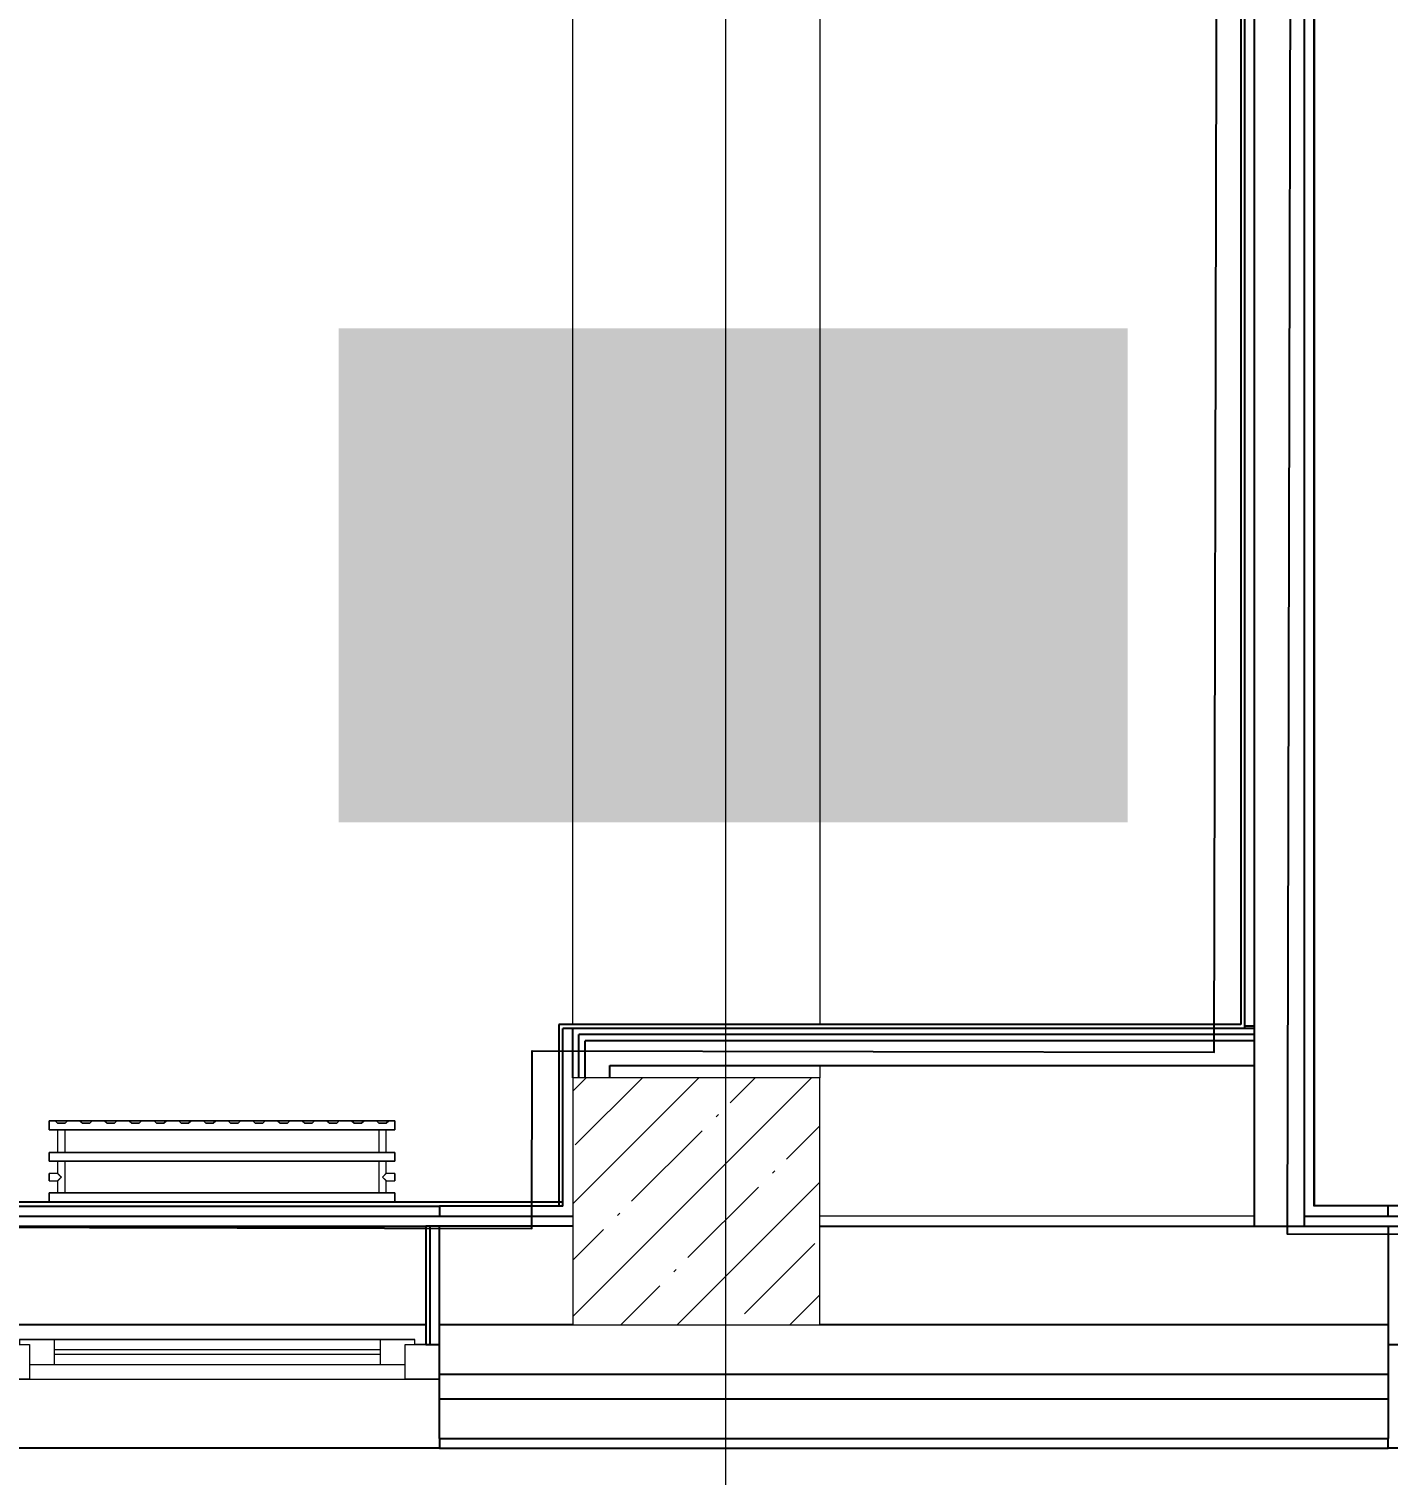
# Model space of a CAD drawing. Header units: millimetres. Extents: x 3914 to 443608, y -156176 to 78197.
# Drawn here: x 105506 to 108257, y -142867 to -139939 of the extents above; entities that cross this region are included whole.
import ezdxf

# ---------------------------------------------------------------- set-up
doc = ezdxf.new("R2010")
doc.units = ezdxf.units.MM
for name, color, linetype, lineweight in [('A-FLOR', 7, 'Continuous', 9), ('A-GLAZ', 7, 'Continuous', 9), ('A-GLAZ-1', 7, 'Continuous', 5), ('S-COLS-1', 7, 'Continuous', 5), ('Оси', 7, 'Continuous', 9)]:
    doc.layers.add(name, color=color, linetype=linetype, lineweight=lineweight)
doc.layers.add('M-EQPM-1', color=7, linetype='Continuous', lineweight=9, true_color=0xb2b2b2)
doc.styles.add('СПДС', font='ГОСТ тип А.ttf', dxfattribs={"width": 0.9})

# ---------------------------------------------------------------- blocks, each defined once
blk = doc.blocks.new('BSC_Колонна _Прямоугольная - 500х500-V14-Объем проектирования 1 этажа')
at = {"layer": 'S-COLS-1'}
h = blk.add_hatch(dxfattribs=at)
h.set_pattern_fill('FP_18', color=256, style=0, pattern_type=2)
h.set_pattern_definition([(45, (-80600, -3800), (-114.04925, 114.04925), []), (45, (-80485.95, -3800), (-114.04925, 114.04925), [201.613, -40.323, 6.706, -33.617])])
h.paths.add_polyline_path([(250, -250), (250, 250), (-250, 250), (-250, -250)])
for p, q in [((250, 250), (-250, 250)), ((-250, 250), (-250, -250)), ((250, -250), (250, 250)), ((-250, -250), (250, -250))]:
    blk.add_line(p, q, dxfattribs=at)
blk = doc.blocks.new('120_Окно_СКБ_1Ст - 120_Окно_СКБ_1Ст 900х2500_h_-19906150-Объем проектирования 1 этажа')
at = {"layer": 'A-GLAZ'}
for p, q in [((-450, -75), (-450, -5)), ((-450, -5), (-380, -5)), ((-380, -5), (-380, -75)), ((380, -75), (380, -5)), ((380, -5), (450, -5)), ((450, -5), (450, -75)), ((380, -35), (-380, -35)), ((-380, -35), (-380, -75)), ((-330, -85), (-330, -35)), ((330, -85), (330, -35)), ((380, -75), (380, -35)), ((-380, -75), (-450, -75)), ((-380, -75), (-400, -75)), ((-400, -75), (-400, -85)), ((-400, -85), (400, -85)), ((400, -85), (-400, -85)), ((450, -75), (380, -75)), ((400, -75), (380, -75)), ((400, -85), (400, -75))]:
    blk.add_line(p, q, dxfattribs=at)
at = {"layer": 'A-GLAZ-1'}
for p, q in [((450, -5), (-450, -5)), ((-330, -55), (330, -55)), ((-422, -75), (-400, -75)), ((330, -65), (-330, -65)), ((400, -75), (422, -75))]:
    blk.add_line(p, q, dxfattribs=at)
blk = doc.blocks.new('radiator_prado_classic_z_tip_30_po exemplyaru - Classic Z Тип 30-500-V277-Объем проектирования 1 этажа')
at = {"layer": 'M-EQPM-1'}
for p, q in [((0, 228), (0, 210)), ((700, 228), (0, 228)), ((0, 210), (0, 228)), ((0, 228), (12.5, 228)), ((0, 210), (700, 210)), ((17.8, 210), (0, 210)), ((12.5, 228), (37.5, 228)), ((37.5, 228), (12.5, 228)), ((12.5, 228), (37.5, 228)), ((12.5, 228), (17.5, 223)), ((12.5, 228), (17.5, 223)), ((32.5, 223), (17.5, 223)), ((17.5, 223), (32.5, 223)), ((17.5, 210), (17.5, 164)), ((17.5, 210), (17.5, 164)), ((17.8, 210), (17.5, 210)), ((17.5, 210), (17.8, 210)), ((17.8, 210), (17.5, 210)), ((17.5, 210), (32.5, 210)), ((19.7, 210), (17.8, 210)), ((17.8, 210), (18.5, 210)), ((21.2, 210), (17.8, 210)), ((18.5, 210), (25, 210)), ((23.1, 210), (19.7, 210)), ((31.5, 210), (21.2, 210)), ((32.2, 210), (23.1, 210)), ((25, 210), (30.3, 210)), ((30.3, 210), (32.2, 210)), ((32.2, 210), (31.5, 210)), ((32.5, 210), (32.2, 210)), ((32.2, 210), (32.5, 210)), ((32.5, 210), (32.2, 210)), ((667.8, 210), (32.2, 210)), ((32.5, 223), (37.5, 228)), ((37.5, 228), (32.5, 223)), ((32.5, 164), (32.5, 210)), ((32.5, 164), (32.5, 210)), ((37.5, 228), (62.5, 228)), ((62.5, 228), (87.5, 228)), ((87.5, 228), (62.5, 228)), ((62.5, 228), (87.5, 228)), ((62.5, 228), (67.5, 223)), ((62.5, 228), (67.5, 223)), ((82.5, 223), (67.5, 223)), ((67.5, 223), (82.5, 223)), ((82.5, 223), (87.5, 228)), ((87.5, 228), (82.5, 223)), ((87.5, 228), (112.5, 228)), ((112.5, 228), (137.5, 228)), ((137.5, 228), (112.5, 228)), ((112.5, 228), (137.5, 228)), ((112.5, 228), (117.5, 223)), ((112.5, 228), (117.5, 223)), ((132.5, 223), (117.5, 223)), ((117.5, 223), (132.5, 223)), ((132.5, 223), (137.5, 228)), ((137.5, 228), (132.5, 223)), ((137.5, 228), (162.5, 228)), ((162.5, 228), (187.5, 228)), ((187.5, 228), (162.5, 228)), ((162.5, 228), (187.5, 228)), ((162.5, 228), (167.5, 223)), ((162.5, 228), (167.5, 223)), ((182.5, 223), (167.5, 223)), ((167.5, 223), (182.5, 223)), ((182.5, 223), (187.5, 228)), ((187.5, 228), (182.5, 223)), ((187.5, 228), (212.5, 228)), ((212.5, 228), (237.5, 228)), ((237.5, 228), (212.5, 228)), ((212.5, 228), (237.5, 228)), ((212.5, 228), (217.5, 223)), ((212.5, 228), (217.5, 223)), ((232.5, 223), (217.5, 223)), ((217.5, 223), (232.5, 223)), ((232.5, 223), (237.5, 228)), ((237.5, 228), (232.5, 223)), ((237.5, 228), (262.5, 228)), ((262.5, 228), (287.5, 228)), ((287.5, 228), (262.5, 228)), ((262.5, 228), (287.5, 228)), ((262.5, 228), (267.5, 223)), ((262.5, 228), (267.5, 223)), ((282.5, 223), (267.5, 223)), ((267.5, 223), (282.5, 223)), ((282.5, 223), (287.5, 228)), ((287.5, 228), (282.5, 223)), ((287.5, 228), (312.5, 228)), ((312.5, 228), (337.5, 228)), ((337.5, 228), (312.5, 228)), ((312.5, 228), (337.5, 228)), ((312.5, 228), (317.5, 223)), ((312.5, 228), (317.5, 223)), ((332.5, 223), (317.5, 223)), ((317.5, 223), (332.5, 223)), ((332.5, 223), (337.5, 228)), ((337.5, 228), (332.5, 223)), ((337.5, 228), (362.5, 228)), ((362.5, 228), (387.5, 228)), ((387.5, 228), (362.5, 228)), ((362.5, 228), (387.5, 228)), ((362.5, 228), (367.5, 223)), ((362.5, 228), (367.5, 223)), ((382.5, 223), (367.5, 223)), ((367.5, 223), (382.5, 223)), ((382.5, 223), (387.5, 228)), ((387.5, 228), (382.5, 223)), ((387.5, 228), (412.5, 228)), ((412.5, 228), (437.5, 228)), ((437.5, 228), (412.5, 228)), ((412.5, 228), (437.5, 228)), ((412.5, 228), (417.5, 223)), ((412.5, 228), (417.5, 223)), ((432.5, 223), (417.5, 223)), ((417.5, 223), (432.5, 223)), ((432.5, 223), (437.5, 228)), ((437.5, 228), (432.5, 223)), ((437.5, 228), (462.5, 228)), ((462.5, 228), (487.5, 228)), ((487.5, 228), (462.5, 228)), ((462.5, 228), (487.5, 228)), ((462.5, 228), (467.5, 223)), ((462.5, 228), (467.5, 223)), ((482.5, 223), (467.5, 223)), ((467.5, 223), (482.5, 223)), ((482.5, 223), (487.5, 228)), ((487.5, 228), (482.5, 223)), ((487.5, 228), (512.5, 228)), ((512.5, 228), (537.5, 228)), ((537.5, 228), (512.5, 228)), ((512.5, 228), (537.5, 228)), ((512.5, 228), (517.5, 223)), ((512.5, 228), (517.5, 223)), ((532.5, 223), (517.5, 223)), ((517.5, 223), (532.5, 223)), ((532.5, 223), (537.5, 228)), ((537.5, 228), (532.5, 223)), ((537.5, 228), (562.5, 228)), ((562.5, 228), (587.5, 228)), ((587.5, 228), (562.5, 228)), ((562.5, 228), (587.5, 228)), ((562.5, 228), (567.5, 223)), ((562.5, 228), (567.5, 223)), ((582.5, 223), (567.5, 223)), ((567.5, 223), (582.5, 223)), ((582.5, 223), (587.5, 228)), ((587.5, 228), (582.5, 223)), ((588.8, 228), (612.5, 228)), ((612.5, 228), (637.5, 228)), ((637.5, 228), (612.5, 228)), ((612.5, 228), (637.5, 228)), ((612.5, 228), (617.5, 223)), ((617.5, 223), (612.5, 228)), ((632.5, 223), (617.5, 223)), ((617.5, 223), (632.5, 223)), ((632.5, 223), (637.5, 228)), ((637.5, 228), (632.5, 223)), ((637.5, 228), (662.5, 228)), ((662.5, 228), (687.5, 228)), ((687.5, 228), (662.5, 228)), ((662.5, 228), (687.5, 228)), ((662.5, 228), (667.5, 223)), ((662.5, 228), (667.5, 223)), ((682.5, 223), (667.5, 223)), ((667.5, 223), (682.5, 223)), ((667.5, 210), (667.5, 164)), ((667.5, 210), (667.5, 164)), ((667.8, 210), (667.5, 210)), ((667.5, 210), (682.5, 210)), ((667.8, 210), (667.5, 210)), ((667.5, 210), (667.8, 210)), ((671.2, 210), (667.8, 210)), ((668.5, 210), (667.8, 210)), ((667.8, 210), (682.2, 210)), ((671.2, 210), (668.5, 210)), ((676.9, 210), (671.2, 210)), ((675, 210), (671.2, 210)), ((678.7, 210), (675, 210)), ((681.5, 210), (676.9, 210)), ((681.5, 210), (678.7, 210)), ((682.2, 210), (681.5, 210)), ((682.2, 210), (681.5, 210)), ((682.5, 210), (682.2, 210)), ((682.5, 210), (682.2, 210)), ((682.2, 210), (682.5, 210)), ((700, 210), (682.2, 210)), ((682.5, 223), (687.5, 228)), ((687.5, 228), (682.5, 223)), ((682.5, 164), (682.5, 210)), ((682.5, 164), (682.5, 210)), ((687.5, 228), (700, 228)), ((700, 210), (700, 228)), ((700, 228), (700, 210)), ((700, 164), (0, 164)), ((0, 164), (0, 146)), ((0, 146), (0, 164)), ((0, 164), (17.8, 164)), ((17.8, 164), (17.5, 164)), ((17.5, 164), (17.8, 164)), ((17.8, 164), (17.5, 164)), ((17.5, 164), (32.5, 164)), ((19.7, 164), (17.8, 164)), ((17.8, 164), (18.5, 164)), ((32.2, 164), (17.8, 164)), ((18.5, 164), (21.2, 164)), ((23.1, 164), (19.7, 164)), ((21.2, 164), (23.1, 164)), ((25, 164), (23.1, 164)), ((23.1, 164), (32.2, 164)), ((28.7, 164), (25, 164)), ((31.5, 164), (28.7, 164)), ((32.2, 164), (31.5, 164)), ((32.5, 164), (32.2, 164)), ((32.2, 164), (32.5, 164)), ((32.5, 164), (32.2, 164)), ((32.2, 164), (667.8, 164)), ((667.8, 164), (667.5, 164)), ((667.5, 164), (682.5, 164)), ((667.8, 164), (667.5, 164)), ((667.5, 164), (667.8, 164)), ((668.5, 164), (667.8, 164)), ((669.7, 164), (667.8, 164)), ((667.8, 164), (678.7, 164)), ((669.7, 164), (668.5, 164)), ((671.2, 164), (669.7, 164)), ((671.2, 164), (669.7, 164)), ((673.1, 164), (671.2, 164)), ((675, 164), (671.2, 164)), ((675, 164), (673.1, 164)), ((676.9, 164), (675, 164)), ((681.5, 164), (675, 164)), ((678.7, 164), (676.9, 164)), ((682.2, 164), (678.7, 164)), ((678.7, 164), (680.3, 164)), ((680.3, 164), (682.2, 164)), ((682.2, 164), (681.5, 164)), ((682.5, 164), (682.2, 164)), ((682.5, 164), (682.2, 164)), ((682.2, 164), (682.5, 164)), ((682.2, 164), (700, 164)), ((700, 146), (700, 164)), ((700, 164), (700, 146)), ((0, 146), (700, 146)), ((18.5, 146), (0, 146)), ((17.5, 121.5), (0, 121.5)), ((17.5, 121.5), (0, 121.5)), ((0, 121.5), (0, 120.5)), ((0, 106.5), (0, 121.5)), ((0, 120.5), (0, 107.5)), ((0, 120.5), (0, 119.3)), ((0, 114), (0, 120.5)), ((0, 120.5), (0, 120.5)), ((0, 119.3), (0, 117.8)), ((0, 117.8), (0, 114)), ((17.5, 146), (17.5, 121.5)), ((17.5, 146), (17.5, 121.5)), ((17.5, 146), (18.5, 146)), ((18.5, 146), (17.5, 146)), ((17.5, 146), (18.5, 146)), ((32.5, 146), (17.5, 146)), ((18.5, 146), (26.9, 146)), ((32.2, 146), (18.5, 146)), ((18.5, 146), (26.9, 146)), ((26.9, 146), (32.2, 146)), ((26.9, 146), (30.3, 146)), ((30.3, 146), (32.2, 146)), ((32.2, 146), (32.5, 146)), ((32.5, 146), (32.2, 146)), ((32.2, 146), (32.5, 146)), ((667.8, 146), (32.2, 146)), ((32.5, 82), (32.5, 146)), ((32.5, 82), (32.5, 146)), ((667.5, 146), (667.5, 82)), ((667.5, 146), (667.5, 82)), ((667.5, 146), (667.8, 146)), ((682.5, 146), (667.5, 146)), ((667.5, 146), (667.8, 146)), ((667.8, 146), (667.5, 146)), ((667.8, 146), (668.5, 146)), ((667.8, 146), (673.1, 146)), ((668.5, 146), (667.8, 146)), ((668.5, 146), (678.7, 146)), ((669.7, 146), (668.5, 146)), ((671.2, 146), (669.7, 146)), ((680.3, 146), (671.2, 146)), ((673.1, 146), (681.5, 146)), ((678.7, 146), (681.5, 146)), ((681.5, 146), (680.3, 146)), ((681.5, 146), (682.5, 146)), ((681.5, 146), (682.5, 146)), ((682.5, 146), (681.5, 146)), ((700, 146), (681.5, 146)), ((682.5, 121.5), (682.5, 146)), ((682.5, 121.5), (682.5, 146)), ((700, 121.5), (682.5, 121.5)), ((700, 121.5), (682.5, 121.5)), ((700, 121.5), (700, 106.5)), ((700, 120.5), (700, 121.5)), ((700, 121.5), (700, 120.5)), ((700, 120.5), (700, 121.5)), ((700, 107.5), (700, 120.5)), ((700, 120.5), (700, 107.5)), ((700, 117.8), (700, 120.5)), ((700, 112.1), (700, 117.8)), ((0, 114), (0, 110.3)), ((0, 107.5), (0, 114)), ((0, 110.3), (0, 108.7)), ((0, 108.7), (0, 107.5)), ((0, 107.5), (0, 106.5)), ((0, 107.5), (0, 107.5)), ((0, 106.5), (17.5, 106.5)), ((0, 106.5), (17.5, 106.5)), ((17.5, 106.5), (17.5, 82)), ((17.5, 106.5), (17.5, 82)), ((682.5, 82), (682.5, 106.5)), ((682.5, 106.5), (700, 106.5)), ((682.5, 82), (682.5, 106.5)), ((682.5, 106.5), (700, 106.5)), ((700, 110.3), (700, 112.1)), ((700, 108.7), (700, 110.3)), ((700, 107.5), (700, 108.7)), ((700, 106.5), (700, 107.5)), ((700, 107.5), (700, 106.5)), ((700, 106.5), (700, 107.5)), ((700, 82), (0, 82)), ((0, 82), (0, 64)), ((0, 64), (0, 82)), ((0, 82), (18.5, 82)), ((700, 64), (0, 64)), ((0, 64), (700, 64)), ((18.5, 82), (17.5, 82)), ((17.5, 82), (18.5, 82)), ((18.5, 82), (17.5, 82)), ((17.5, 82), (32.5, 82)), ((23.1, 82), (18.5, 82)), ((18.5, 82), (19.7, 82)), ((32.2, 82), (18.5, 82)), ((19.7, 82), (25, 82)), ((32.2, 82), (23.1, 82)), ((25, 82), (32.2, 82)), ((32.5, 82), (32.2, 82)), ((32.2, 82), (32.5, 82)), ((32.5, 82), (32.2, 82)), ((32.2, 82), (667.8, 82)), ((667.8, 82), (667.5, 82)), ((667.5, 82), (682.5, 82)), ((667.8, 82), (667.5, 82)), ((667.5, 82), (667.8, 82)), ((671.2, 82), (667.8, 82)), ((676.9, 82), (667.8, 82)), ((667.8, 82), (668.5, 82)), ((668.5, 82), (678.7, 82)), ((673.1, 82), (671.2, 82)), ((675, 82), (673.1, 82)), ((676.9, 82), (675, 82)), ((678.7, 82), (676.9, 82)), ((678.7, 82), (676.9, 82)), ((680.3, 82), (678.7, 82)), ((680.3, 82), (678.7, 82)), ((678.7, 82), (681.5, 82)), ((681.5, 82), (680.3, 82)), ((681.5, 82), (680.3, 82)), ((682.5, 82), (681.5, 82)), ((682.5, 82), (681.5, 82)), ((681.5, 82), (682.5, 82)), ((681.5, 82), (700, 82)), ((700, 64), (700, 82)), ((700, 82), (700, 64))]:
    blk.add_line(p, q, dxfattribs=at)
for points, knots in [([(18.5, 120.5), (18.4, 120.6), (18.3, 120.7), (18.1, 120.9), (17.9, 121.1), (17.8, 121.2), (17.7, 121.3), (17.5, 121.5), (17.5, 121.5), (17.5, 121.5)], [0.7142857, 0.7142857, 0.7142857, 0.7142857, 0.75, 0.7857143, 0.8214286, 0.8571429, 0.8928571, 0.9285714, 1, 1, 1, 1]), ([(17.5, 121.5), (17.5, 121.5), (17.5, 121.5), (17.7, 121.3), (17.8, 121.2), (17.9, 121.1), (18.1, 120.9), (18.3, 120.7), (18.4, 120.6), (18.5, 120.5)], [0, 0, 0, 0, 0.0714286, 0.1071429, 0.1428571, 0.1785714, 0.2142857, 0.25, 0.2857143, 0.2857143, 0.2857143, 0.2857143]), ([(17.5, 121.5), (17.5, 121.5), (17.5, 121.5), (17.7, 121.3), (17.8, 121.2), (17.9, 121.1), (18.1, 120.9), (18.3, 120.7), (18.4, 120.6), (18.5, 120.5)], [0, 0, 0, 0, 0.0714286, 0.1071429, 0.1428571, 0.1785714, 0.2142857, 0.25, 0.2857143, 0.2857143, 0.2857143, 0.2857143]), ([(25, 114), (24.5, 114.5), (23.6, 115.4), (22.4, 116.6), (21.6, 117.4), (21.1, 117.9), (20.8, 118.2), (20.5, 118.5), (20.2, 118.8), (19.8, 119.1), (19.6, 119.4), (19.3, 119.7), (19, 120), (18.7, 120.3), (18.5, 120.5), (18.3, 120.7), (18.1, 120.9), (17.9, 121.1), (17.8, 121.2), (17.7, 121.3), (17.5, 121.5), (17.5, 121.5), (17.5, 121.5)], [0, 0, 0, 0, 0.142857, 0.285714, 0.357143, 0.392857, 0.428571, 0.464286, 0.5, 0.535714, 0.571429, 0.607143, 0.642857, 0.678571, 0.714286, 0.75, 0.785714, 0.821429, 0.857143, 0.892857, 0.928571, 1, 1, 1, 1]), ([(22.1, 116.9), (21.9, 117.1), (21.6, 117.4), (21.1, 117.9), (20.8, 118.2), (20.5, 118.5), (20.2, 118.8), (19.9, 119.2), (19.7, 119.3), (19.6, 119.4)], [0.2857143, 0.2857143, 0.2857143, 0.2857143, 0.3571429, 0.3928571, 0.4285714, 0.4642857, 0.5, 0.5357143, 0.5714286, 0.5714286, 0.5714286, 0.5714286]), ([(19.6, 119.4), (19.7, 119.3), (19.9, 119.2), (20.3, 118.7), (20.7, 118.3), (21.1, 117.9), (21.6, 117.4), (21.9, 117.1), (22.1, 116.9)], [0.4285714, 0.4285714, 0.4285714, 0.4285714, 0.4642857, 0.5, 0.5714286, 0.6071429, 0.6428571, 0.7142857, 0.7142857, 0.7142857, 0.7142857]), ([(19.6, 119.4), (19.7, 119.3), (19.8, 119.1), (20.3, 118.7), (20.7, 118.3), (21.1, 117.9), (21.6, 117.4), (21.9, 117.1), (22.1, 116.9)], [0.4285714, 0.4285714, 0.4285714, 0.4285714, 0.4642857, 0.5, 0.5714286, 0.6071429, 0.6428571, 0.7142857, 0.7142857, 0.7142857, 0.7142857]), ([(675, 114), (675.5, 114.5), (676.4, 115.4), (677.6, 116.6), (678.4, 117.4), (678.9, 117.9), (679.2, 118.2), (679.5, 118.5), (679.8, 118.8), (680.1, 119.2), (680.4, 119.4), (680.7, 119.7), (681, 120), (681.3, 120.3), (681.5, 120.5), (681.7, 120.7), (681.9, 120.9), (682.1, 121.1), (682.2, 121.2), (682.3, 121.3), (682.5, 121.5), (682.5, 121.5), (682.5, 121.5)], [0, 0, 0, 0, 0.142857, 0.285714, 0.357143, 0.392857, 0.428571, 0.464286, 0.5, 0.535714, 0.571429, 0.607143, 0.642857, 0.678571, 0.714286, 0.75, 0.785714, 0.821429, 0.857143, 0.892857, 0.928571, 1, 1, 1, 1]), ([(680.4, 119.4), (680.3, 119.3), (680.1, 119.2), (679.7, 118.7), (679.3, 118.3), (678.9, 117.9), (678.4, 117.4), (678.1, 117.1), (677.9, 116.9)], [0.4285714, 0.4285714, 0.4285714, 0.4285714, 0.4642857, 0.5, 0.5714286, 0.6071429, 0.6428571, 0.7142857, 0.7142857, 0.7142857, 0.7142857]), ([(679.2, 118.2), (679.1, 118.1), (678.9, 117.9), (678.4, 117.4), (678.1, 117.1), (677.9, 116.9)], [0.5714286, 0.5714286, 0.5714286, 0.5714286, 0.6071429, 0.6428571, 0.7142857, 0.7142857, 0.7142857, 0.7142857]), ([(677.9, 116.9), (678.1, 117.1), (678.4, 117.4), (678.9, 117.9), (679.1, 118.1), (679.2, 118.2)], [0.2857143, 0.2857143, 0.2857143, 0.2857143, 0.3571429, 0.3928571, 0.4285714, 0.4285714, 0.4285714, 0.4285714]), ([(680.4, 119.4), (680.3, 119.3), (680.1, 119.2), (679.7, 118.7), (679.4, 118.4), (679.2, 118.2)], [0.4285714, 0.4285714, 0.4285714, 0.4285714, 0.4642857, 0.5, 0.5714286, 0.5714286, 0.5714286, 0.5714286]), ([(682.5, 121.5), (682.5, 121.5), (682.5, 121.5), (682.3, 121.3), (682.2, 121.2), (682.1, 121.1), (681.9, 120.9), (681.7, 120.7), (681.6, 120.6), (681.5, 120.5)], [0, 0, 0, 0, 0.0714286, 0.1071429, 0.1428571, 0.1785714, 0.2142857, 0.25, 0.2857143, 0.2857143, 0.2857143, 0.2857143]), ([(682.5, 121.5), (682.5, 121.5), (682.5, 121.5), (682.3, 121.3), (682.2, 121.2), (682.1, 121.1), (681.9, 120.9), (681.7, 120.7), (681.6, 120.6), (681.5, 120.5)], [0, 0, 0, 0, 0.0714286, 0.1071429, 0.1428571, 0.1785714, 0.2142857, 0.25, 0.2857143, 0.2857143, 0.2857143, 0.2857143]), ([(681.5, 120.5), (681.6, 120.6), (681.7, 120.7), (681.9, 120.9), (682.1, 121.1), (682.2, 121.2), (682.3, 121.3), (682.5, 121.5), (682.5, 121.5), (682.5, 121.5)], [0.7142857, 0.7142857, 0.7142857, 0.7142857, 0.75, 0.7857143, 0.8214286, 0.8571429, 0.8928571, 0.9285714, 1, 1, 1, 1]), ([(17.5, 106.5), (17.5, 106.5), (17.5, 106.5), (17.7, 106.7), (17.8, 106.8), (17.9, 106.9), (18.1, 107.1), (18.3, 107.3), (18.5, 107.5), (18.7, 107.7), (19, 108), (19.3, 108.3), (19.6, 108.6), (19.8, 108.9), (20.3, 109.3), (20.7, 109.7), (21.1, 110.1), (21.6, 110.6), (22.4, 111.4), (23.6, 112.6), (24.5, 113.5), (25, 114)], [0, 0, 0, 0, 0.071429, 0.107143, 0.142857, 0.178571, 0.214286, 0.25, 0.285714, 0.321429, 0.357143, 0.392857, 0.428571, 0.464286, 0.5, 0.571429, 0.607143, 0.642857, 0.714286, 0.857143, 1, 1, 1, 1]), ([(17.5, 106.5), (17.5, 106.5), (17.5, 106.5), (17.7, 106.7), (17.8, 106.8), (17.9, 106.9), (18.1, 107.1), (18.3, 107.3), (18.4, 107.4), (18.5, 107.5)], [0, 0, 0, 0, 0.0714286, 0.1071429, 0.1428571, 0.1785714, 0.2142857, 0.25, 0.2857143, 0.2857143, 0.2857143, 0.2857143]), ([(18.5, 107.5), (18.4, 107.4), (18.3, 107.3), (18.1, 107.1), (17.9, 106.9), (17.8, 106.8), (17.7, 106.7), (17.5, 106.5), (17.5, 106.5), (17.5, 106.5)], [0.7142857, 0.7142857, 0.7142857, 0.7142857, 0.75, 0.7857143, 0.8214286, 0.8571429, 0.8928571, 0.9285714, 1, 1, 1, 1]), ([(18.5, 107.5), (18.4, 107.4), (18.3, 107.3), (18.1, 107.1), (17.9, 106.9), (17.8, 106.8), (17.7, 106.7), (17.5, 106.5), (17.5, 106.5), (17.5, 106.5)], [0.7142857, 0.7142857, 0.7142857, 0.7142857, 0.75, 0.7857143, 0.8214286, 0.8571429, 0.8928571, 0.9285714, 1, 1, 1, 1]), ([(19.6, 108.6), (19.7, 108.7), (19.9, 108.8), (20.3, 109.3), (20.7, 109.7), (21.1, 110.1), (21.6, 110.6), (21.9, 110.9), (22.1, 111.1)], [0.4285714, 0.4285714, 0.4285714, 0.4285714, 0.4642857, 0.5, 0.5714286, 0.6071429, 0.6428571, 0.7142857, 0.7142857, 0.7142857, 0.7142857]), ([(22.1, 111.1), (21.9, 110.9), (21.6, 110.6), (21.1, 110.1), (20.8, 109.8), (20.5, 109.5), (20.2, 109.2), (19.9, 108.8), (19.7, 108.7), (19.6, 108.6)], [0.2857143, 0.2857143, 0.2857143, 0.2857143, 0.3571429, 0.3928571, 0.4285714, 0.4642857, 0.5, 0.5357143, 0.5714286, 0.5714286, 0.5714286, 0.5714286]), ([(22.1, 111.1), (21.9, 110.9), (21.6, 110.6), (21.1, 110.1), (20.8, 109.8), (20.5, 109.5), (20.2, 109.2), (19.8, 108.9), (19.7, 108.7), (19.6, 108.6)], [0.2857143, 0.2857143, 0.2857143, 0.2857143, 0.3571429, 0.3928571, 0.4285714, 0.4642857, 0.5, 0.5357143, 0.5714286, 0.5714286, 0.5714286, 0.5714286]), ([(682.5, 106.5), (682.5, 106.5), (682.5, 106.5), (682.3, 106.7), (682.2, 106.8), (682.1, 106.9), (681.9, 107.1), (681.7, 107.3), (681.5, 107.5), (681.3, 107.7), (681, 108), (680.7, 108.3), (680.4, 108.6), (680.1, 108.8), (679.7, 109.3), (679.3, 109.7), (678.9, 110.1), (678.4, 110.6), (677.6, 111.4), (676.4, 112.6), (675.5, 113.5), (675, 114)], [0, 0, 0, 0, 0.071429, 0.107143, 0.142857, 0.178571, 0.214286, 0.25, 0.285714, 0.321429, 0.357143, 0.392857, 0.428571, 0.464286, 0.5, 0.571429, 0.607143, 0.642857, 0.714286, 0.857143, 1, 1, 1, 1]), ([(677.9, 111.1), (678.1, 110.9), (678.4, 110.6), (678.9, 110.1), (679.1, 109.9), (679.2, 109.8)], [0.2857143, 0.2857143, 0.2857143, 0.2857143, 0.3571429, 0.3928571, 0.4285714, 0.4285714, 0.4285714, 0.4285714]), ([(677.9, 111.1), (678.1, 110.9), (678.4, 110.6), (678.9, 110.1), (679.1, 109.9), (679.2, 109.8)], [0.2857143, 0.2857143, 0.2857143, 0.2857143, 0.3571429, 0.3928571, 0.4285714, 0.4285714, 0.4285714, 0.4285714]), ([(679.2, 109.8), (679.1, 109.9), (678.9, 110.1), (678.4, 110.6), (678.1, 110.9), (677.9, 111.1)], [0.5714286, 0.5714286, 0.5714286, 0.5714286, 0.6071429, 0.6428571, 0.7142857, 0.7142857, 0.7142857, 0.7142857]), ([(680.4, 108.6), (680.3, 108.7), (680.1, 108.8), (679.7, 109.3), (679.4, 109.6), (679.2, 109.8)], [0.4285714, 0.4285714, 0.4285714, 0.4285714, 0.4642857, 0.5, 0.5714286, 0.5714286, 0.5714286, 0.5714286]), ([(681.5, 107.5), (681.6, 107.4), (681.7, 107.3), (681.9, 107.1), (682.1, 106.9), (682.2, 106.8), (682.3, 106.7), (682.5, 106.5), (682.5, 106.5), (682.5, 106.5)], [0.7142857, 0.7142857, 0.7142857, 0.7142857, 0.75, 0.7857143, 0.8214286, 0.8571429, 0.8928571, 0.9285714, 1, 1, 1, 1]), ([(681.5, 107.5), (681.6, 107.4), (681.7, 107.3), (681.9, 107.1), (682.1, 106.9), (682.2, 106.8), (682.3, 106.7), (682.5, 106.5), (682.5, 106.5), (682.5, 106.5)], [0.7142857, 0.7142857, 0.7142857, 0.7142857, 0.75, 0.7857143, 0.8214286, 0.8571429, 0.8928571, 0.9285714, 1, 1, 1, 1]), ([(682.5, 106.5), (682.5, 106.5), (682.5, 106.5), (682.3, 106.7), (682.2, 106.8), (682.1, 106.9), (681.9, 107.1), (681.7, 107.3), (681.6, 107.4), (681.5, 107.5)], [0, 0, 0, 0, 0.0714286, 0.1071429, 0.1428571, 0.1785714, 0.2142857, 0.25, 0.2857143, 0.2857143, 0.2857143, 0.2857143])]:
    blk.add_open_spline(points, degree=3, knots=knots, dxfattribs=at)
for points in [[(19.6, 119.4), (19.5, 119.5), (19.3, 119.7), (19, 120), (18.7, 120.3), (18.6, 120.4), (18.5, 120.5)], [(18.5, 120.5), (18.6, 120.4), (18.7, 120.3), (19, 120), (19.3, 119.7), (19.5, 119.5), (19.6, 119.4)], [(18.5, 120.5), (18.6, 120.4), (18.7, 120.3), (19, 120), (19.3, 119.7), (19.5, 119.5), (19.6, 119.4)], [(679.2, 118.2), (679.3, 118.3), (679.5, 118.5), (679.8, 118.8), (680.1, 119.2), (680.3, 119.3), (680.4, 119.4)], [(681.5, 120.5), (681.4, 120.4), (681.3, 120.3), (681, 120), (680.7, 119.7), (680.5, 119.5), (680.4, 119.4)], [(681.5, 120.5), (681.4, 120.4), (681.3, 120.3), (681, 120), (680.7, 119.7), (680.5, 119.5), (680.4, 119.4)], [(680.4, 119.4), (680.5, 119.5), (680.7, 119.7), (681, 120), (681.3, 120.3), (681.4, 120.4), (681.5, 120.5)], [(18.5, 107.5), (18.6, 107.6), (18.7, 107.7), (19, 108), (19.3, 108.3), (19.5, 108.5), (19.6, 108.6)], [(19.6, 108.6), (19.5, 108.5), (19.3, 108.3), (19, 108), (18.7, 107.7), (18.6, 107.6), (18.5, 107.5)], [(19.6, 108.6), (19.5, 108.5), (19.3, 108.3), (19, 108), (18.7, 107.7), (18.6, 107.6), (18.5, 107.5)], [(25, 114), (24.5, 114.5), (23.6, 115.4), (22.6, 116.4), (22.1, 116.9)], [(22.1, 116.9), (22.6, 116.4), (23.6, 115.4), (24.5, 114.5), (25, 114)], [(22.1, 116.9), (22.6, 116.4), (23.6, 115.4), (24.5, 114.5), (25, 114)], [(22.1, 111.1), (22.6, 111.6), (23.6, 112.6), (24.5, 113.5), (25, 114)], [(25, 114), (24.5, 113.5), (23.6, 112.6), (22.6, 111.6), (22.1, 111.1)], [(25, 114), (24.5, 113.5), (23.6, 112.6), (22.6, 111.6), (22.1, 111.1)], [(677.9, 116.9), (677.4, 116.4), (676.4, 115.4), (675.5, 114.5), (675, 114)], [(675, 114), (675.5, 114.5), (676.4, 115.4), (677.4, 116.4), (677.9, 116.9)], [(676.4, 115.4), (676, 115), (675.5, 114.5), (675, 114)], [(675, 114), (675.5, 113.5), (676.4, 112.6), (677.4, 111.6), (677.9, 111.1)], [(675, 114), (675.5, 113.5), (676, 113), (676.4, 112.6)], [(677.9, 111.1), (677.4, 111.6), (676.4, 112.6), (675.5, 113.5), (675, 114)], [(677.9, 116.9), (677.4, 116.4), (676.9, 115.9), (676.4, 115.4)], [(676.4, 112.6), (676.9, 112.1), (677.4, 111.6), (677.9, 111.1)], [(679.2, 109.8), (679.3, 109.7), (679.5, 109.5), (679.8, 109.2), (680.1, 108.8), (680.3, 108.7), (680.4, 108.6)], [(679.2, 109.8), (679.3, 109.7), (679.5, 109.5), (679.8, 109.2), (680.1, 108.8), (680.3, 108.7), (680.4, 108.6)], [(680.4, 108.6), (680.5, 108.5), (680.7, 108.3), (681, 108), (681.3, 107.7), (681.4, 107.6), (681.5, 107.5)], [(680.4, 108.6), (680.5, 108.5), (680.7, 108.3), (681, 108), (681.3, 107.7), (681.4, 107.6), (681.5, 107.5)], [(681.5, 107.5), (681.4, 107.6), (681.3, 107.7), (681, 108), (680.7, 108.3), (680.5, 108.5), (680.4, 108.6)]]:
    blk.add_open_spline(points, degree=3, dxfattribs=at)

msp = doc.modelspace()

# ---------------------------------------------------------------- linework, layer by layer
for p, q in [((108087, -136912.7), (108087, -142362.7)), ((107967, -141957.2), (107967, -137032.7)), ((107987, -142362.7), (107987, -137012.7)), ((107959, -137040.7), (107959, -141954.7)), ((108107, -137392.3), (108107, -142322.7)), ((108108, -142321.7), (108108, -138091.7)), ((106579, -141954.7), (106579, -142322.7)), ((107959, -141954.7), (106579, -141954.7)), ((106587, -142314.7), (106587, -141962.7)), ((107987, -141962.7), (106587, -141962.7)), ((106607, -142062.7), (106607, -141962.7)), ((106619.5, -142062.7), (106619.5, -141975.2)), ((107987, -141975.2), (106619.5, -141975.2)), ((107967, -141957.2), (107987, -141957.2)), ((107967, -141962.7), (107967, -141957.2)), ((106632, -142062.7), (106632, -141987.7)), ((107987, -141987.7), (106632, -141987.7)), ((106682, -142062.7), (106682, -142037.7)), ((106682, -142037.7), (107987, -142037.7)), ((106587, -142314.7), (105385.5, -142314.7)), ((105437.5, -142322.7), (106337.5, -142322.7)), ((106337.5, -142322.7), (106337.5, -142342.7)), ((106587, -142322.7), (106337.5, -142322.7)), ((106587, -142322.7), (106587, -142314.7)), ((110436, -142321.7), (108108, -142321.7)), ((108257, -142342.7), (108257, -142322.7)), ((105437.5, -142342.7), (106337.5, -142342.7)), ((105465.5, -142362.7), (106309.5, -142362.7)), ((106309.5, -142362.7), (106309.5, -142602.7)), ((106317.5, -142362.7), (106309.5, -142362.7)), ((106607, -142362.7), (106317.5, -142362.7)), ((106317.5, -142362.7), (106317.5, -142602.7)), ((106337.5, -142342.7), (106607, -142342.7)), ((106337.5, -142792.7), (106337.5, -142362.7)), ((107107, -142362.7), (110457, -142362.7)), ((108087, -142342.7), (108257, -142342.7)), ((108257, -142342.7), (110357, -142342.7)), ((108257, -142362.7), (108257, -142792.7)), ((106309.5, -142562.7), (105465.5, -142562.7)), ((106607, -142562.7), (106337.5, -142562.7)), ((108257, -142562.7), (107107, -142562.7)), ((106309.5, -142602.7), (106317.5, -142602.7)), ((106317.5, -142602.7), (106337.5, -142602.7)), ((108257, -142602.7), (108277, -142602.7)), ((106337.5, -142662.7), (108257, -142662.7)), ((106337.5, -142712.7), (108257, -142712.7)), ((106337.5, -142792.7), (106337.5, -142812.7)), ((106337.5, -142792.7), (108257, -142792.7)), ((108257, -142812.7), (108257, -142792.7)), ((106337.5, -142812.7), (105437.5, -142812.7)), ((106337.5, -142812.7), (108257, -142812.7)), ((110357, -142812.7), (108257, -142812.7))]:
    msp.add_line(p, q)
at = {"flags": 128}
for points in [[(106989.6, -135287.8), (106985.7, -136945.8), (108073.7, -136948.4), (108070.9, -138148.4), (108062.9, -138148.4), (108052.9, -142378.4), (110380.9, -142383.8), (110381.6, -142103.8), (110661.6, -142104.5), (110677.6, -135296.5)], [(107916.3, -137097), (105342.8, -137091), (105330.4, -142365), (106524, -142367.8), (106524.8, -142007.8), (107904.8, -142011)]]:
    msp.add_lwpolyline(points, close=True, dxfattribs=at)
at = {"layer": 'A-FLOR'}
for p, q in [((106607, -141954.7), (106607, -137040.7)), ((107107, -137040.7), (107107, -141954.7)), ((108107, -142321.7), (108107, -137692.3)), ((107107, -142037.7), (107107, -142062.7)), ((107107, -142062.7), (106682, -142062.7)), ((110436, -142322.7), (108107, -142322.7)), ((107987, -142342.7), (107107, -142342.7))]:
    msp.add_line(p, q, dxfattribs=at)
at = {"layer": 'Оси'}
msp.add_lwpolyline([(106917, -148019), (106917, -143019), (106917, -123722.6), (106917, -118722.6)], dxfattribs=at)

# ---------------------------------------------------------------- block references
msp.add_blockref('BSC_Колонна _Прямоугольная - 500х500-V14-Объем проектирования 1 этажа', (106857, -142312.7))
at = {"color": 3, "rotation": 180}
msp.add_blockref('120_Окно_СКБ_1Ст - 120_Окно_СКБ_1Ст 900х2500_h_-19906150-Объем проектирования 1 этажа', (105887.5, -142677.7), dxfattribs=at)
at = {"layer": 'M-EQPM-1'}
msp.add_blockref('radiator_prado_classic_z_tip_30_po exemplyaru - Classic Z Тип 30-500-V277-Объем проектирования 1 этажа', (105547, -142377.7), dxfattribs=at)

# ---------------------------------------------------------------- texts
at = {"insert": (106383.3, -140795.4), "char_height": 500, "width": 1096.708, "attachment_point": 1, "style": 'СПДС', "bg_fill": 1, "box_fill_scale": 1.5, "bg_fill_color": 7, "bg_fill_true_color": 16777215, "bg_fill_transparency": 0}
msp.add_mtext('1.18', dxfattribs=at)

doc.saveas('drawing.dxf')
